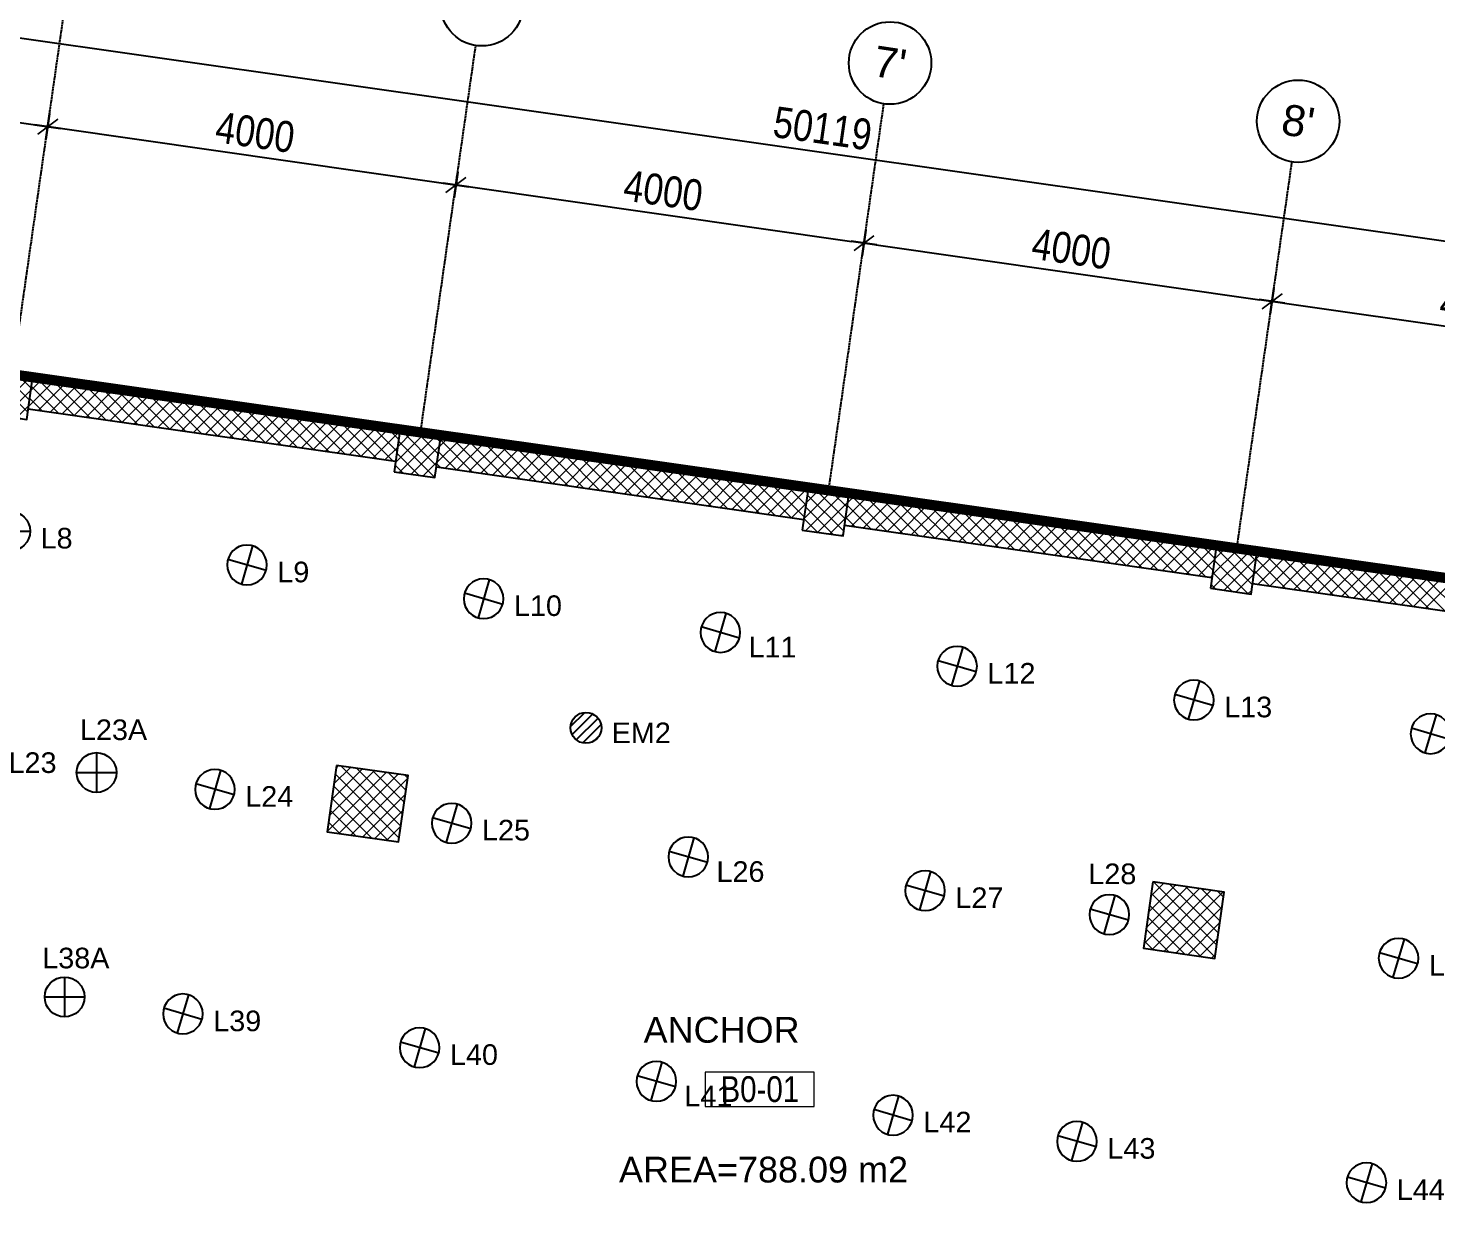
# Model space of a CAD drawing. Header units: inches. Extents: x 1217570 to 1674444, y 326920 to 480291.
# Drawn here: x 1458486 to 1472154, y 363955 to 375402 of the extents above; entities that cross this region are included whole.
import ezdxf
from ezdxf.enums import TextEntityAlignment as Align

# ---------------------------------------------------------------- set-up
doc = ezdxf.new("R2010")
doc.units = ezdxf.units.IN
doc.header["$MEASUREMENT"] = 0
for name, pattern in [('CENTER', [50.8, 31.75, -6.35, 6.35, -6.35]), ('DASHED2', [9.525, 6.35, -3.175]), ('DOT2', [3.175, 0, -3.175])]:
    doc.linetypes.add(name, pattern=pattern)
for name, color, linetype, lineweight in [('A-HATCH CONCRETE', 254, 'Continuous', 5), ('A-LEASING LINE', 7, 'DASHED2', 9), ('A-LEASING NUMBER', 130, 'Continuous', 9)]:
    doc.layers.add(name, color=color, linetype=linetype, lineweight=lineweight)
for name, color, linetype in [('Axis', 9, 'CENTER'), ('dim-axis', 254, 'Continuous'), ('EM-LIT', 2, 'Continuous'), ('FFNEW', 252, 'Continuous'), ('LIGHT', 151, 'Continuous'), ('LIGHT TEXT', 2, 'Continuous'), ('S-COL', 210, 'Continuous'), ('S-WALL', 1, 'Continuous'), ('TEXT', 181, 'Continuous')]:
    doc.layers.add(name, color=color, linetype=linetype)
doc.styles.add('ARIAL', font='ARIALN.TTF')
doc.styles.add('style1', font='arial.ttf')
doc.dimstyles.new('DIM-100', dxfattribs={"dimscale": 150, "dimtxt": 2, "dimasz": 1, "dimexe": 0.75, "dimexo": 1, "dimgap": 0.5, "dimtad": 1, "dimdec": 0, "dimzin": 11, "dimdsep": 46, "dimtxsty": 'ARIAL', "dimblk": 'R', "dimcen": 2.5, "dimdle": 1, "dimclrd": 256, "dimclre": 256, "dimclrt": 256, "dimazin": 0, "dimtfac": 1, "dimtdec": 0, "dimtix": 1, "dimtmove": 2, "dimatfit": 3, "dimldrblk": 'R', "dimtolj": 1, "dimtzin": 3, "dimlwd": -1, "dimlwe": 13, "dimarcsym": 0})
pattern_1 = [(45, (1341716.31, 266100.535), (-66.29126, 66.29126), []), (135, (1341716.31, 266100.535), (-66.29126, -66.29126), [])]
pattern_2 = [(45, (1341716.94, 266100.535), (-66.29126, 66.29126), []), (135, (1341716.94, 266100.535), (-66.29126, -66.29126), [])]

# ---------------------------------------------------------------- blocks, each defined once
blk = doc.blocks.new('R')
for p, q in [((-1.05, 0), (1.05, 0)), ((0, -1.05), (0, 1.05))]:
    blk.add_line(p, q)
at = {"color": 4, "lineweight": 13}
blk.add_line((-0.71, -0.71), (0.71, 0.71), dxfattribs=at)
blk = doc.blocks.new('*D147')
at = {"layer": 'Defpoints', "color": 0, "transparency": 16777216}
for p in [(1438420, 597346), (1438420, 597346), (1434244, 596396)]:
    blk.add_point(p, dxfattribs=at)
at = {"layer": 'dim-axis', "color": 251, "linetype": 'DOT2', "lineweight": 13, "transparency": 16777216}
for p, q in [((1434265, 596544), (1434476, 598023)), ((1438441, 597494), (1438436, 597457))]:
    blk.add_line(p, q, dxfattribs=at)
at = {"layer": 'dim-axis', "color": 251, "transparency": 16777216}
blk.add_line((1434579, 597894), (1438301, 597363), dxfattribs=at)
at = {"layer": 'dim-axis', "color": 251, "transparency": 16777216, "xscale": 120, "yscale": 120, "zscale": 120}
for p, rotation in [((1434460, 597911), 171.8736112541112), ((1438420, 597346), 351.8736112541112)]:
    blk.add_blockref('R', p, dxfattribs=dict(at, rotation=rotation))
at = {"layer": 'dim-axis', "color": 251, "transparency": 16777216, "insert": (1436472, 597854), "char_height": 300, "attachment_point": 5, "rotation": 351.8736, "style": 'ARIAL'}
blk.add_mtext('\\A1;4000', dxfattribs=at)
blk = doc.blocks.new('*D148')
at = {"layer": 'Defpoints', "color": 0, "transparency": 16777216}
for p in [(1438420, 597346), (1442380, 596781), (1442380, 596780)]:
    blk.add_point(p, dxfattribs=at)
at = {"layer": 'dim-axis', "color": 251, "linetype": 'DOT2', "lineweight": 13, "transparency": 16777216}
for p, q in [((1438441, 597494), (1438436, 597457)), ((1442359, 596632), (1442364, 596669))]:
    blk.add_line(p, q, dxfattribs=at)
at = {"layer": 'dim-axis', "color": 251, "transparency": 16777216}
blk.add_line((1438539, 597329), (1442261, 596797), dxfattribs=at)
at = {"layer": 'dim-axis', "color": 251, "transparency": 16777216, "xscale": 120, "yscale": 120, "zscale": 120}
for p, rotation in [((1438420, 597346), 171.8736112541112), ((1442380, 596780), 351.8736112541112)]:
    blk.add_blockref('R', p, dxfattribs=dict(at, rotation=rotation))
at = {"layer": 'dim-axis', "color": 251, "transparency": 16777216, "insert": (1440432, 597289), "char_height": 300, "attachment_point": 5, "rotation": 351.8736, "style": 'ARIAL'}
blk.add_mtext('\\A1;4000', dxfattribs=at)
blk = doc.blocks.new('*D149')
at = {"layer": 'Defpoints', "color": 0, "transparency": 16777216}
for p in [(1446339, 596215), (1446339, 596215), (1442163, 595265)]:
    blk.add_point(p, dxfattribs=at)
at = {"layer": 'dim-axis', "color": 251, "linetype": 'DOT2', "lineweight": 13, "transparency": 16777216}
for p, q in [((1442185, 595414), (1442396, 596892)), ((1446318, 596067), (1446323, 596104))]:
    blk.add_line(p, q, dxfattribs=at)
at = {"layer": 'dim-axis', "color": 251, "transparency": 16777216}
blk.add_line((1442499, 596763), (1446221, 596232), dxfattribs=at)
at = {"layer": 'dim-axis', "color": 251, "transparency": 16777216, "xscale": 120, "yscale": 120, "zscale": 120}
for p, rotation in [((1442380, 596780), 171.8736112541112), ((1446339, 596215), 351.8736112541112)]:
    blk.add_blockref('R', p, dxfattribs=dict(at, rotation=rotation))
at = {"layer": 'dim-axis', "color": 251, "transparency": 16777216, "insert": (1444392, 596724), "char_height": 300, "attachment_point": 5, "rotation": 351.8736, "style": 'ARIAL'}
blk.add_mtext('\\A1;4000', dxfattribs=at)
blk = doc.blocks.new('*D156')
at = {"layer": 'Defpoints', "color": 0, "transparency": 16777216}
for p in [(1420642, 597441), (1470715, 593565), (1470260, 590370)]:
    blk.add_point(p, dxfattribs=at)
at = {"layer": 'dim-axis', "color": 251, "linetype": 'DOT2', "lineweight": 13, "transparency": 16777216}
for p, q in [((1420663, 597590), (1421113, 600748)), ((1470281, 590519), (1470731, 593676))]:
    blk.add_line(p, q, dxfattribs=at)
at = {"layer": 'dim-axis', "color": 251, "transparency": 16777216}
blk.add_line((1421216, 600619), (1470596, 593582), dxfattribs=at)
at = {"layer": 'dim-axis', "color": 251, "transparency": 16777216, "xscale": 120, "yscale": 120, "zscale": 120}
for p, rotation in [((1421097, 600636), 171.8890881608404), ((1470715, 593565), 351.8890881608405)]:
    blk.add_blockref('R', p, dxfattribs=dict(at, rotation=rotation))
at = {"layer": 'dim-axis', "color": 251, "transparency": 16777216, "insert": (1445938, 597327), "char_height": 300, "attachment_point": 5, "rotation": 351.8891, "style": 'ARIAL'}
blk.add_mtext('\\A1;50119', dxfattribs=at)
blk = doc.blocks.new('*D189')
at = {"layer": 'Defpoints', "color": 0, "transparency": 16777216}
for p in [(1450492, 597002), (1446339, 596215), (1450299, 595650)]:
    blk.add_point(p, dxfattribs=at)
at = {"layer": 'dim-axis', "color": 251, "linetype": 'DOT2', "lineweight": 13, "transparency": 16777216}
for p, q in [((1450471, 596853), (1450283, 595538)), ((1446318, 596067), (1446323, 596104))]:
    blk.add_line(p, q, dxfattribs=at)
at = {"layer": 'dim-axis', "color": 251, "transparency": 16777216}
blk.add_line((1446458, 596198), (1450180, 595666), dxfattribs=at)
at = {"layer": 'dim-axis', "color": 251, "transparency": 16777216, "xscale": 120, "yscale": 120, "zscale": 120}
for p, rotation in [((1446339, 596215), 171.8736112541112), ((1450299, 595650), 351.8736112541112)]:
    blk.add_blockref('R', p, dxfattribs=dict(at, rotation=rotation))
at = {"layer": 'dim-axis', "color": 251, "transparency": 16777216, "insert": (1448352, 596158), "char_height": 300, "attachment_point": 5, "rotation": 351.8736, "style": 'ARIAL'}
blk.add_mtext('\\A1;4000', dxfattribs=at)
blk = doc.blocks.new('*D188')
at = {"layer": 'Defpoints', "color": 0, "transparency": 16777216}
for p in [(1450492, 597002), (1454452, 596437), (1454259, 595084)]:
    blk.add_point(p, dxfattribs=at)
at = {"layer": 'dim-axis', "color": 251, "linetype": 'DOT2', "lineweight": 13, "transparency": 16777216}
for p, q in [((1450471, 596853), (1450283, 595538)), ((1454431, 596288), (1454243, 594973))]:
    blk.add_line(p, q, dxfattribs=at)
at = {"layer": 'dim-axis', "color": 251, "transparency": 16777216}
blk.add_line((1450418, 595633), (1454140, 595101), dxfattribs=at)
at = {"layer": 'dim-axis', "color": 251, "transparency": 16777216, "xscale": 120, "yscale": 120, "zscale": 120}
for p, rotation in [((1450299, 595650), 171.8736112541112), ((1454259, 595084), 351.8736112541112)]:
    blk.add_blockref('R', p, dxfattribs=dict(at, rotation=rotation))
at = {"layer": 'dim-axis', "color": 251, "transparency": 16777216, "insert": (1452311, 595593), "char_height": 300, "attachment_point": 5, "rotation": 351.8736, "style": 'ARIAL'}
blk.add_mtext('\\A1;4000', dxfattribs=at)
blk = doc.blocks.new('SDGTFHHD')
at = {"color": 254, "linetype": 'Continuous', "ltscale": 100}
blk.add_lwpolyline([(1385707, 721237), (1385707, 726940), (1385507, 726937), (1383958, 726937), (1383958, 732937), (1380097, 732937), (1380097, 739738), (1381100, 739591), (1381134, 739788), (1381678, 743600), (1382721, 750905), (1382763, 751202), (1347098, 756262), (1346331, 744553), (1368108, 741445), (1368106, 734887), (1367208, 734887), (1367208, 734687), (1367208, 731437), (1359158, 731437), (1359158, 731237), (1359158, 721237), (1385707, 721237)], dxfattribs=at)
blk = doc.blocks.new('SEDRGFE')
at = {"layer": 'A-HATCH CONCRETE'}
h = blk.add_hatch(dxfattribs=at)
h.set_pattern_fill('ANSI37', color=250, scale=750)
h.set_pattern_definition(pattern_1)
h.paths.add_polyline_path([(1368837, 706691), (1369233, 706634), (1369289, 707030), (1368893, 707087)])
h = blk.add_hatch(dxfattribs=at)
h.set_pattern_fill('ANSI37', color=250, scale=750)
h.set_pattern_definition(pattern_1)
h.paths.add_polyline_path([(1372796, 706126), (1373192, 706069), (1373249, 706465), (1372853, 706522)])
h = blk.add_hatch(dxfattribs=at)
h.set_pattern_fill('ANSI37', color=250, scale=750)
h.set_pattern_definition(pattern_1)
h.paths.add_polyline_path([(1376756, 705560), (1377152, 705504), (1377209, 705900), (1376813, 705956)])
h = blk.add_hatch(dxfattribs=at)
h.set_pattern_fill('ANSI37', color=250, scale=750)
h.set_pattern_definition(pattern_1)
h.paths.add_polyline_path([(1380716, 704995), (1381112, 704939), (1381168, 705335), (1380772, 705391)])
h = blk.add_hatch(dxfattribs=at)
h.set_pattern_fill('ANSI37', color=250, scale=750)
h.set_pattern_definition(pattern_2)
h.paths.add_polyline_path([(1372239, 703276), (1372147, 702633), (1372840, 702534), (1372932, 703178)])
h = blk.add_hatch(dxfattribs=at)
h.set_pattern_fill('ANSI37', color=250, scale=750)
h.set_pattern_definition(pattern_2)
h.paths.add_polyline_path([(1380158, 702146), (1380066, 701503), (1380759, 701404), (1380851, 702047)])
at = {"color": 250, "linetype": 'Continuous', "ltscale": 100}
blk.add_lwpolyline([(1389810, 674588), (1389810, 680290), (1389610, 680288), (1388060, 680288), (1388060, 686288), (1384200, 686288), (1384200, 693089), (1385203, 692942), (1385236, 693139), (1385780, 696950), (1386823, 704256), (1386865, 704553), (1351200, 709613), (1350434, 697904), (1372211, 694796), (1372209, 688237), (1371310, 688237), (1371310, 688038), (1371310, 684788), (1363260, 684788), (1363260, 684588), (1363260, 674588), (1389810, 674588)], dxfattribs=at)
at = {"layer": 'A-HATCH CONCRETE', "color": 250, "linetype": 'Continuous'}
for p, q in [((1369259, 707035), (1369260, 707036)), ((1369251, 706762), (1369492, 707002)), ((1369274, 706917), (1369376, 707019)), ((1369539, 706693), (1369279, 706953)), ((1369693, 706671), (1369340, 707024)), ((1369343, 706721), (1369608, 706986)), ((1369459, 706704), (1369724, 706969)), ((1369848, 706649), (1369495, 707002)), ((1369575, 706688), (1369840, 706953)), ((1370003, 706626), (1369649, 706980)), ((1369691, 706671), (1369956, 706936)), ((1370157, 706604), (1369804, 706958)), ((1369807, 706654), (1370072, 706920)), ((1369923, 706638), (1370188, 706903)), ((1370312, 706582), (1369959, 706936)), ((1370467, 706560), (1370113, 706914)), ((1369384, 706715), (1369262, 706837)), ((1370039, 706621), (1370304, 706887)), ((1370155, 706605), (1370420, 706870)), ((1370621, 706538), (1370268, 706892)), ((1370271, 706588), (1370536, 706853)), ((1370387, 706572), (1370652, 706837)), ((1370776, 706516), (1370423, 706870)), ((1370503, 706555), (1370768, 706820)), ((1370931, 706494), (1370577, 706848)), ((1370619, 706539), (1370884, 706804)), ((1371085, 706472), (1370732, 706825)), ((1370735, 706522), (1371000, 706787)), ((1370851, 706505), (1371116, 706771)), ((1371240, 706450), (1370887, 706803)), ((1371395, 706428), (1371041, 706781)), ((1371549, 706406), (1371196, 706759)), ((1370967, 706489), (1371232, 706754)), ((1371083, 706472), (1371348, 706738)), ((1371199, 706456), (1371464, 706721)), ((1371315, 706439), (1371580, 706704)), ((1371704, 706384), (1371351, 706737)), ((1371431, 706423), (1371696, 706688)), ((1371859, 706362), (1371505, 706715)), ((1371547, 706406), (1371812, 706671)), ((1372013, 706340), (1371660, 706693)), ((1371663, 706390), (1371928, 706655)), ((1371779, 706373), (1372044, 706638)), ((1372168, 706317), (1371814, 706671)), ((1371895, 706356), (1372160, 706622)), ((1372323, 706295), (1371969, 706649)), ((1372477, 706273), (1372124, 706627)), ((1372011, 706340), (1372276, 706605)), ((1372127, 706323), (1372392, 706588)), ((1372243, 706307), (1372508, 706572)), ((1372632, 706251), (1372278, 706605)), ((1372359, 706290), (1372624, 706555)), ((1372787, 706229), (1372433, 706583)), ((1372475, 706274), (1372740, 706539)), ((1372825, 706323), (1372588, 706561)), ((1372591, 706257), (1372853, 706519)), ((1372842, 706439), (1372742, 706539)), ((1372855, 706521), (1372856, 706522)), ((1372898, 706515), (1372897, 706516)), ((1372971, 706505), (1372972, 706506)), ((1373053, 706493), (1373052, 706494)), ((1373087, 706488), (1373088, 706489)), ((1372707, 706240), (1372831, 706364)), ((1373203, 706472), (1373204, 706473)), ((1373208, 706471), (1373206, 706472)), ((1373214, 706217), (1373437, 706439)), ((1373236, 706372), (1373321, 706456)), ((1373560, 706119), (1373245, 706434)), ((1373287, 706158), (1373553, 706423)), ((1373715, 706097), (1373361, 706450)), ((1373403, 706141), (1373669, 706406)), ((1373869, 706075), (1373516, 706428)), ((1373519, 706125), (1373785, 706390)), ((1373635, 706108), (1373901, 706373)), ((1374024, 706053), (1373670, 706406)), ((1373751, 706091), (1374017, 706357)), ((1374178, 706031), (1373825, 706384)), ((1374333, 706008), (1373980, 706362)), ((1373405, 706141), (1373228, 706318)), ((1373867, 706075), (1374133, 706340)), ((1373983, 706058), (1374249, 706324)), ((1374100, 706042), (1374365, 706307)), ((1374488, 705986), (1374134, 706340)), ((1374216, 706025), (1374481, 706290)), ((1374642, 705964), (1374289, 706318)), ((1374332, 706009), (1374597, 706274)), ((1374797, 705942), (1374444, 706296)), ((1374448, 705992), (1374713, 706257)), ((1374564, 705976), (1374829, 706241)), ((1374952, 705920), (1374598, 706274)), ((1374680, 705959), (1374945, 706224)), ((1375106, 705898), (1374753, 706252)), ((1375261, 705876), (1374908, 706229)), ((1373251, 706163), (1373212, 706202)), ((1374796, 705942), (1375061, 706208)), ((1374912, 705926), (1375177, 706191)), ((1375028, 705909), (1375293, 706174)), ((1375416, 705854), (1375062, 706207)), ((1375144, 705893), (1375409, 706158)), ((1375570, 705832), (1375217, 706185)), ((1375260, 705876), (1375525, 706141)), ((1375725, 705810), (1375372, 706163)), ((1375376, 705860), (1375641, 706125)), ((1375492, 705843), (1375757, 706108)), ((1375880, 705788), (1375526, 706141)), ((1375608, 705827), (1375873, 706092)), ((1376034, 705766), (1375681, 706119)), ((1375724, 705810), (1375989, 706075)), ((1376189, 705744), (1375836, 706097)), ((1376344, 705721), (1375990, 706075)), ((1375840, 705793), (1376105, 706059)), ((1375956, 705777), (1376221, 706042)), ((1376072, 705760), (1376337, 706025)), ((1376498, 705699), (1376145, 706053)), ((1376188, 705744), (1376453, 706009)), ((1376653, 705677), (1376299, 706031)), ((1376304, 705727), (1376569, 705992)), ((1376420, 705711), (1376685, 705976)), ((1376775, 705688), (1376454, 706009)), ((1376536, 705694), (1376801, 705959)), ((1376791, 705804), (1376609, 705987)), ((1376808, 705920), (1376763, 705965)), ((1376916, 705942), (1376917, 705943)), ((1376920, 705941), (1376918, 705943)), ((1376652, 705677), (1376794, 705819)), ((1377032, 705925), (1377033, 705926)), ((1377074, 705919), (1377073, 705920)), ((1377148, 705908), (1377149, 705910)), ((1377177, 705672), (1377381, 705876)), ((1377199, 705826), (1377265, 705893)), ((1377581, 705545), (1377227, 705898)), ((1377232, 705595), (1377497, 705860)), ((1377348, 705578), (1377613, 705843)), ((1377736, 705523), (1377382, 705876)), ((1377464, 705562), (1377729, 705827)), ((1377890, 705501), (1377537, 705854)), ((1377580, 705545), (1377845, 705810)), ((1378045, 705479), (1377691, 705832)), ((1378200, 705457), (1377846, 705810)), ((1376768, 705661), (1376772, 705664)), ((1377272, 705589), (1377178, 705682)), ((1377426, 705567), (1377195, 705798)), ((1377696, 705528), (1377961, 705794)), ((1377812, 705512), (1378077, 705777)), ((1377928, 705495), (1378193, 705761)), ((1378354, 705435), (1378001, 705788)), ((1378044, 705479), (1378309, 705744)), ((1378509, 705412), (1378155, 705766)), ((1378160, 705462), (1378426, 705727)), ((1378276, 705446), (1378542, 705711)), ((1378664, 705390), (1378310, 705744)), ((1378392, 705429), (1378658, 705694)), ((1378818, 705368), (1378465, 705722)), ((1378508, 705413), (1378774, 705678)), ((1378973, 705346), (1378619, 705700)), ((1379127, 705324), (1378774, 705678)), ((1378624, 705396), (1378890, 705661)), ((1378740, 705379), (1379006, 705645)), ((1378856, 705363), (1379122, 705628)), ((1379282, 705302), (1378929, 705656)), ((1378972, 705346), (1379238, 705611)), ((1379437, 705280), (1379083, 705634)), ((1379089, 705330), (1379354, 705595)), ((1379205, 705313), (1379470, 705578)), ((1379591, 705258), (1379238, 705611)), ((1379321, 705297), (1379586, 705562)), ((1379746, 705236), (1379393, 705589)), ((1379437, 705280), (1379702, 705545)), ((1379901, 705214), (1379547, 705567)), ((1379553, 705263), (1379818, 705529)), ((1380055, 705192), (1379702, 705545)), ((1379669, 705247), (1379934, 705512)), ((1379785, 705230), (1380050, 705496)), ((1380210, 705170), (1379857, 705523)), ((1379901, 705214), (1380166, 705479)), ((1380365, 705148), (1380011, 705501)), ((1380017, 705197), (1380282, 705462)), ((1380133, 705181), (1380398, 705446)), ((1380519, 705126), (1380166, 705479)), ((1380249, 705164), (1380514, 705429)), ((1380674, 705103), (1380321, 705457)), ((1380365, 705148), (1380630, 705413)), ((1380741, 705169), (1380475, 705435)), ((1380481, 705131), (1380746, 705396)), ((1380758, 705285), (1380630, 705413)), ((1380786, 705389), (1380785, 705391)), ((1380597, 705114), (1380756, 705274)), ((1380861, 705379), (1380862, 705380)), ((1380941, 705367), (1380939, 705369)), ((1380977, 705362), (1380978, 705363)), ((1381093, 705345), (1381094, 705347)), ((1381095, 705345), (1381094, 705347)), ((1381139, 705127), (1381326, 705313)), ((1381161, 705281), (1381210, 705330)), ((1381447, 704993), (1381161, 705279)), ((1381177, 705032), (1381442, 705297)), ((1381602, 704971), (1381248, 705324)), ((1381293, 705015), (1381558, 705280)), ((1381757, 704949), (1381403, 705302)), ((1381409, 704999), (1381674, 705264)), ((1381911, 704927), (1381558, 705280)), ((1382066, 704905), (1381712, 705258)), ((1380713, 705098), (1380734, 705119)), ((1381293, 705015), (1381145, 705163)), ((1381525, 704982), (1381790, 705247)), ((1381641, 704965), (1381906, 705231)), ((1381757, 704949), (1382022, 705214)), ((1382221, 704883), (1381867, 705236)), ((1381873, 704932), (1382138, 705197)), ((1381989, 704916), (1382254, 705181)), ((1382375, 704861), (1382022, 705214)), ((1382105, 704899), (1382370, 705164)), ((1382530, 704839), (1382176, 705192)), ((1382221, 704883), (1382486, 705148)), ((1382685, 704816), (1382331, 705170)), ((1382337, 704866), (1382602, 705131)), ((1382839, 704794), (1382486, 705148)), ((1382994, 704772), (1382640, 705126)), ((1381138, 705037), (1381128, 705047)), ((1382453, 704850), (1382718, 705115)), ((1382569, 704833), (1382834, 705098)), ((1382685, 704816), (1382950, 705082)), ((1383149, 704750), (1382795, 705104)), ((1382801, 704800), (1383066, 705065))]:
    blk.add_line(p, q, dxfattribs=at)
at = {"layer": 'S-COL', "color": 250}
for points in [[(1368837, 706691), (1369233, 706634), (1369289, 707030), (1368893, 707087)], [(1372796, 706126), (1373192, 706069), (1373249, 706465), (1372853, 706522)], [(1376756, 705560), (1377152, 705504), (1377209, 705900), (1376813, 705956)], [(1380716, 704995), (1381112, 704939), (1381168, 705335), (1380772, 705391)], [(1372239, 703276), (1372147, 702633), (1372840, 702534), (1372932, 703178)], [(1380158, 702146), (1380066, 701503), (1380759, 701404), (1380851, 702047)]]:
    blk.add_lwpolyline(points, close=True, dxfattribs=at)
at = {"layer": 'S-WALL', "color": 250}
for points in [[(1386861, 704523), (1351200, 709613)], [(1372811, 706226), (1369247, 706734)], [(1376771, 705660), (1373207, 706169)], [(1380731, 705095), (1377167, 705604)], [(1384691, 704530), (1381126, 705039)]]:
    blk.add_lwpolyline(points, dxfattribs=at)
blk = doc.blocks.new('LEASING')
at = {"layer": 'A-LEASING NUMBER'}
blk.add_lwpolyline([(0, 0), (1057, 0), (1057, 336), (0, 336)], close=True, dxfattribs=at)
at = {"layer": 'A-LEASING NUMBER', "style": 'ARIAL'}
blk.add_attdef('4TH-01', text='', height=250, dxfattribs=at).set_placement((530, 170), align=Align.MIDDLE_CENTER)
blk = doc.blocks.new('LP')
at = {"layer": 'LIGHT'}
for p, q in [((0, -0.193), (0, 0.193)), ((0.193, 0), (-0.193, 0))]:
    blk.add_line(p, q, dxfattribs=at)
blk.add_circle((0, 0), 0.193, dxfattribs=at)
blk = doc.blocks.new('EM1')
at = {"layer": 'EM-LIT'}
h = blk.add_hatch(dxfattribs=at)
h.set_pattern_fill('ANSI31', color=2, scale=0.52, style=0)
h.set_pattern_definition([(45, (-1379.63503, -1014.732296), (-0.0459619408, 0.0459619408), [])])
h.paths.add_polyline_path([(0.14976, 0, 1), (-0.14976, 0, 1)])
at = {"layer": 'EM-LIT', "color": 2}
blk.add_circle((0, 0), 0.14976, dxfattribs=at)
blk = doc.blocks.new('SGSR')
at = {"layer": 'Axis', "color": 254, "ltscale": 0.5}
for p, q in [((1438075.2, 594930.6), (1438613, 598697.5)), ((1442034.9, 594365.5), (1442572.8, 598132.4)), ((1445994.7, 593800.3), (1446532.5, 597567.2)), ((1449954.6, 593235.2), (1450492.3, 597001.9))]:
    blk.add_line(p, q, dxfattribs=at)
at = {"layer": 'Axis', "color": 254, "linetype": 'Continuous'}
for centre in [(1442632.5, 598527.9), (1446592.2, 597962.7), (1450552, 597397.6)]:
    blk.add_circle(centre, 400, dxfattribs=at)
at = {"layer": 'S-WALL', "color": 254}
blk.add_lwpolyline([(1417889.2, 562458.6), (1468019.2, 562458.6), (1469810.8, 590401.2), (1420184.3, 597484.1)], close=True, dxfattribs=at)
at = {"layer": 'Axis', "color": 254, "linetype": 'Continuous', "style": 'style1'}
for s, p in [("7'", (1446592.2, 597962.7)), ("8'", (1450552, 597397.6))]:
    blk.add_text(s, height=300, rotation=351.41133, dxfattribs=at).set_placement(p, align=Align.MIDDLE)
at = {"layer": 'dim-axis', "color": 254}
dim = blk.add_aligned_dim(p1=(1420641.6, 597441.4), p2=(1470259.6, 590370.1), distance=3227.1, dimstyle='DIM-100', override={"dimasz": 0.8, "dimclrd": 251, "dimclre": 251, "dimclrt": 251}, dxfattribs=at)
dim.commit()
dim.dimension.update_dxf_attribs({"geometry": '*D156', "text_midpoint": (1445938.1, 597326.5)})
for base, p1, p2, picture, middle in [((1438420, 597345.8), (1434243.9, 596395.8), (1438420, 597345.8), '*D147', (1436472.4, 597854.4)), ((1442379.7, 596780.4), (1438420, 597345.8), (1442379.7, 596780.6), '*D148', (1440432.1, 597289)), ((1446339.4, 596215), (1442163.4, 595265.2), (1446339.5, 596215.5), '*D149', (1444391.8, 596723.5)), ((1450299.2, 595649.5), (1446339.5, 596215.5), (1450492.3, 597001.9), '*D189', (1448351.6, 596158.1)), ((1454259.1, 595084.1), (1450492.3, 597001.9), (1454452.2, 596436.6), '*D188', (1452311.4, 595592.7))]:
    dim = blk.add_linear_dim(base=base, p1=p1, p2=p2, angle=171.87361, dimstyle='DIM-100', override={"dimasz": 0.8, "dimclrd": 251, "dimclre": 251, "dimclrt": 251}, dxfattribs=at)
    dim.commit()
    dim.dimension.update_dxf_attribs({"geometry": picture, "text_midpoint": middle})

msp = doc.modelspace()

# ---------------------------------------------------------------- linework, layer by layer
at = {"layer": 'A-LEASING LINE', "color": 6, "const_width": 100}
msp.add_lwpolyline([(1440440, 374585), (1439673, 362876), (1461550, 359754), (1461550, 353209), (1460649, 353210), (1460649, 349659), (1452599, 349659), (1452599, 339559), (1478949, 339559), (1478949, 345159), (1477199, 345159), (1477199, 351184), (1473339, 351184), (1473339, 358173), (1474362, 358026), (1475513, 366167), (1475521, 366166), (1476008, 369531), (1440440, 374585)], dxfattribs=at)

# ---------------------------------------------------------------- block references
at = {"layer": 'A-LEASING NUMBER'}
msp.add_blockref('LEASING', (1465055, 364937), dxfattribs=at).add_auto_attribs({'4TH-01': 'B0-01'})
at = {"layer": 'EM-LIT', "xscale": 1000, "yscale": 1000, "zscale": 1000}
msp.add_blockref('EM1', (1463898, 368613), dxfattribs=at)
at = {"layer": 'FFNEW', "color": 6, "linetype": 'Continuous'}
for name, p in [('SGSR', (20256, -222899)), ('SDGTFHHD', (93342, -381677)), ('SEDRGFE', (89240, -335028))]:
    msp.add_blockref(name, p, dxfattribs=at)
at = {"layer": 'LIGHT', "zscale": 1000}
for p, xscale, yscale, rotation in [((1458312, 370521), 1000, 1000, 180), ((1460609, 370193), -999.9999999999999, 999.9999999999999, 163.763626289737), ((1462905, 369865), -999.9999999999999, 999.9999999999999, 163.763626289737), ((1465202, 369538), -999.9999999999999, 999.9999999999999, 163.763626289737), ((1467499, 369210), -999.9999999999999, 999.9999999999999, 163.763626289737), ((1469796, 368882), -999.9999999999999, 999.9999999999999, 163.763626289737), ((1472092, 368555), -999.9999999999999, 999.9999999999999, 163.763626289737), ((1459149, 368179), 1000, 1000, 180), ((1460298, 368015), -999.9999999999999, 999.9999999999999, 163.763626289737), ((1462595, 367687), -999.9999999999999, 999.9999999999999, 163.763626289737), ((1464891, 367360), -999.9999999999999, 999.9999999999999, 163.763626289737), ((1467188, 367032), -999.9999999999999, 999.9999999999999, 163.763626289737), ((1468976, 366800), -999.9999999999999, 999.9999999999999, 163.763626289737), ((1471782, 366377), -999.9999999999999, 999.9999999999999, 163.763626289737), ((1458839, 366001), 1000, 1000, 180), ((1459987, 365837), -999.9999999999999, 999.9999999999999, 163.763626289737), ((1462284, 365509), -999.9999999999999, 999.9999999999999, 163.763626289737), ((1464581, 365182), -999.9999999999999, 999.9999999999999, 163.763626289737), ((1466877, 364854), -999.9999999999999, 999.9999999999999, 163.763626289737), ((1468662, 364600), -999.9999999999999, 999.9999999999999, 163.763626289737), ((1471471, 364199), -999.9999999999999, 999.9999999999999, 163.763626289737)]:
    msp.add_blockref('LP', p, dxfattribs=dict(at, xscale=xscale, yscale=yscale, rotation=rotation))

# ---------------------------------------------------------------- texts
at = {"layer": 'LIGHT TEXT', "linetype": 'ByBlock', "ltscale": 10, "style": 'style1'}
for s, p in [('L8', (1458606, 370353)), ('L9', (1460903, 370025)), ('L10', (1463199, 369698)), ('L11', (1465475, 369296)), ('L12', (1467793, 369042)), ('L13', (1470090, 368715)), ('L23A', (1458988, 368494)), ('EM2', (1464147, 368464)), ('L23', (1458295, 368175)), ('L24', (1460592, 367847)), ('L25', (1462889, 367520)), ('L26', (1465164, 367118)), ('L28', (1468772, 367096)), ('L27', (1467482, 366864)), ('L38A', (1458622, 366279)), ('L29', (1472076, 366209)), ('L39', (1460281, 365669)), ('L40', (1462578, 365342)), ('L41', (1464853, 364940)), ('L42', (1467172, 364687)), ('L43', (1468957, 364432)), ('L44', (1471765, 364031))]:
    msp.add_text(s, height=200, dxfattribs=at).set_placement(p)
at = {"layer": 'TEXT', "ltscale": 0.5, "style": 'style1'}
for s, p in [('ANCHOR ', (1464457, 365557)), ('AREA=788.09 m2 ', (1464218, 364201))]:
    msp.add_text(s, height=250, dxfattribs=at).set_placement(p)

doc.saveas('drawing.dxf')
